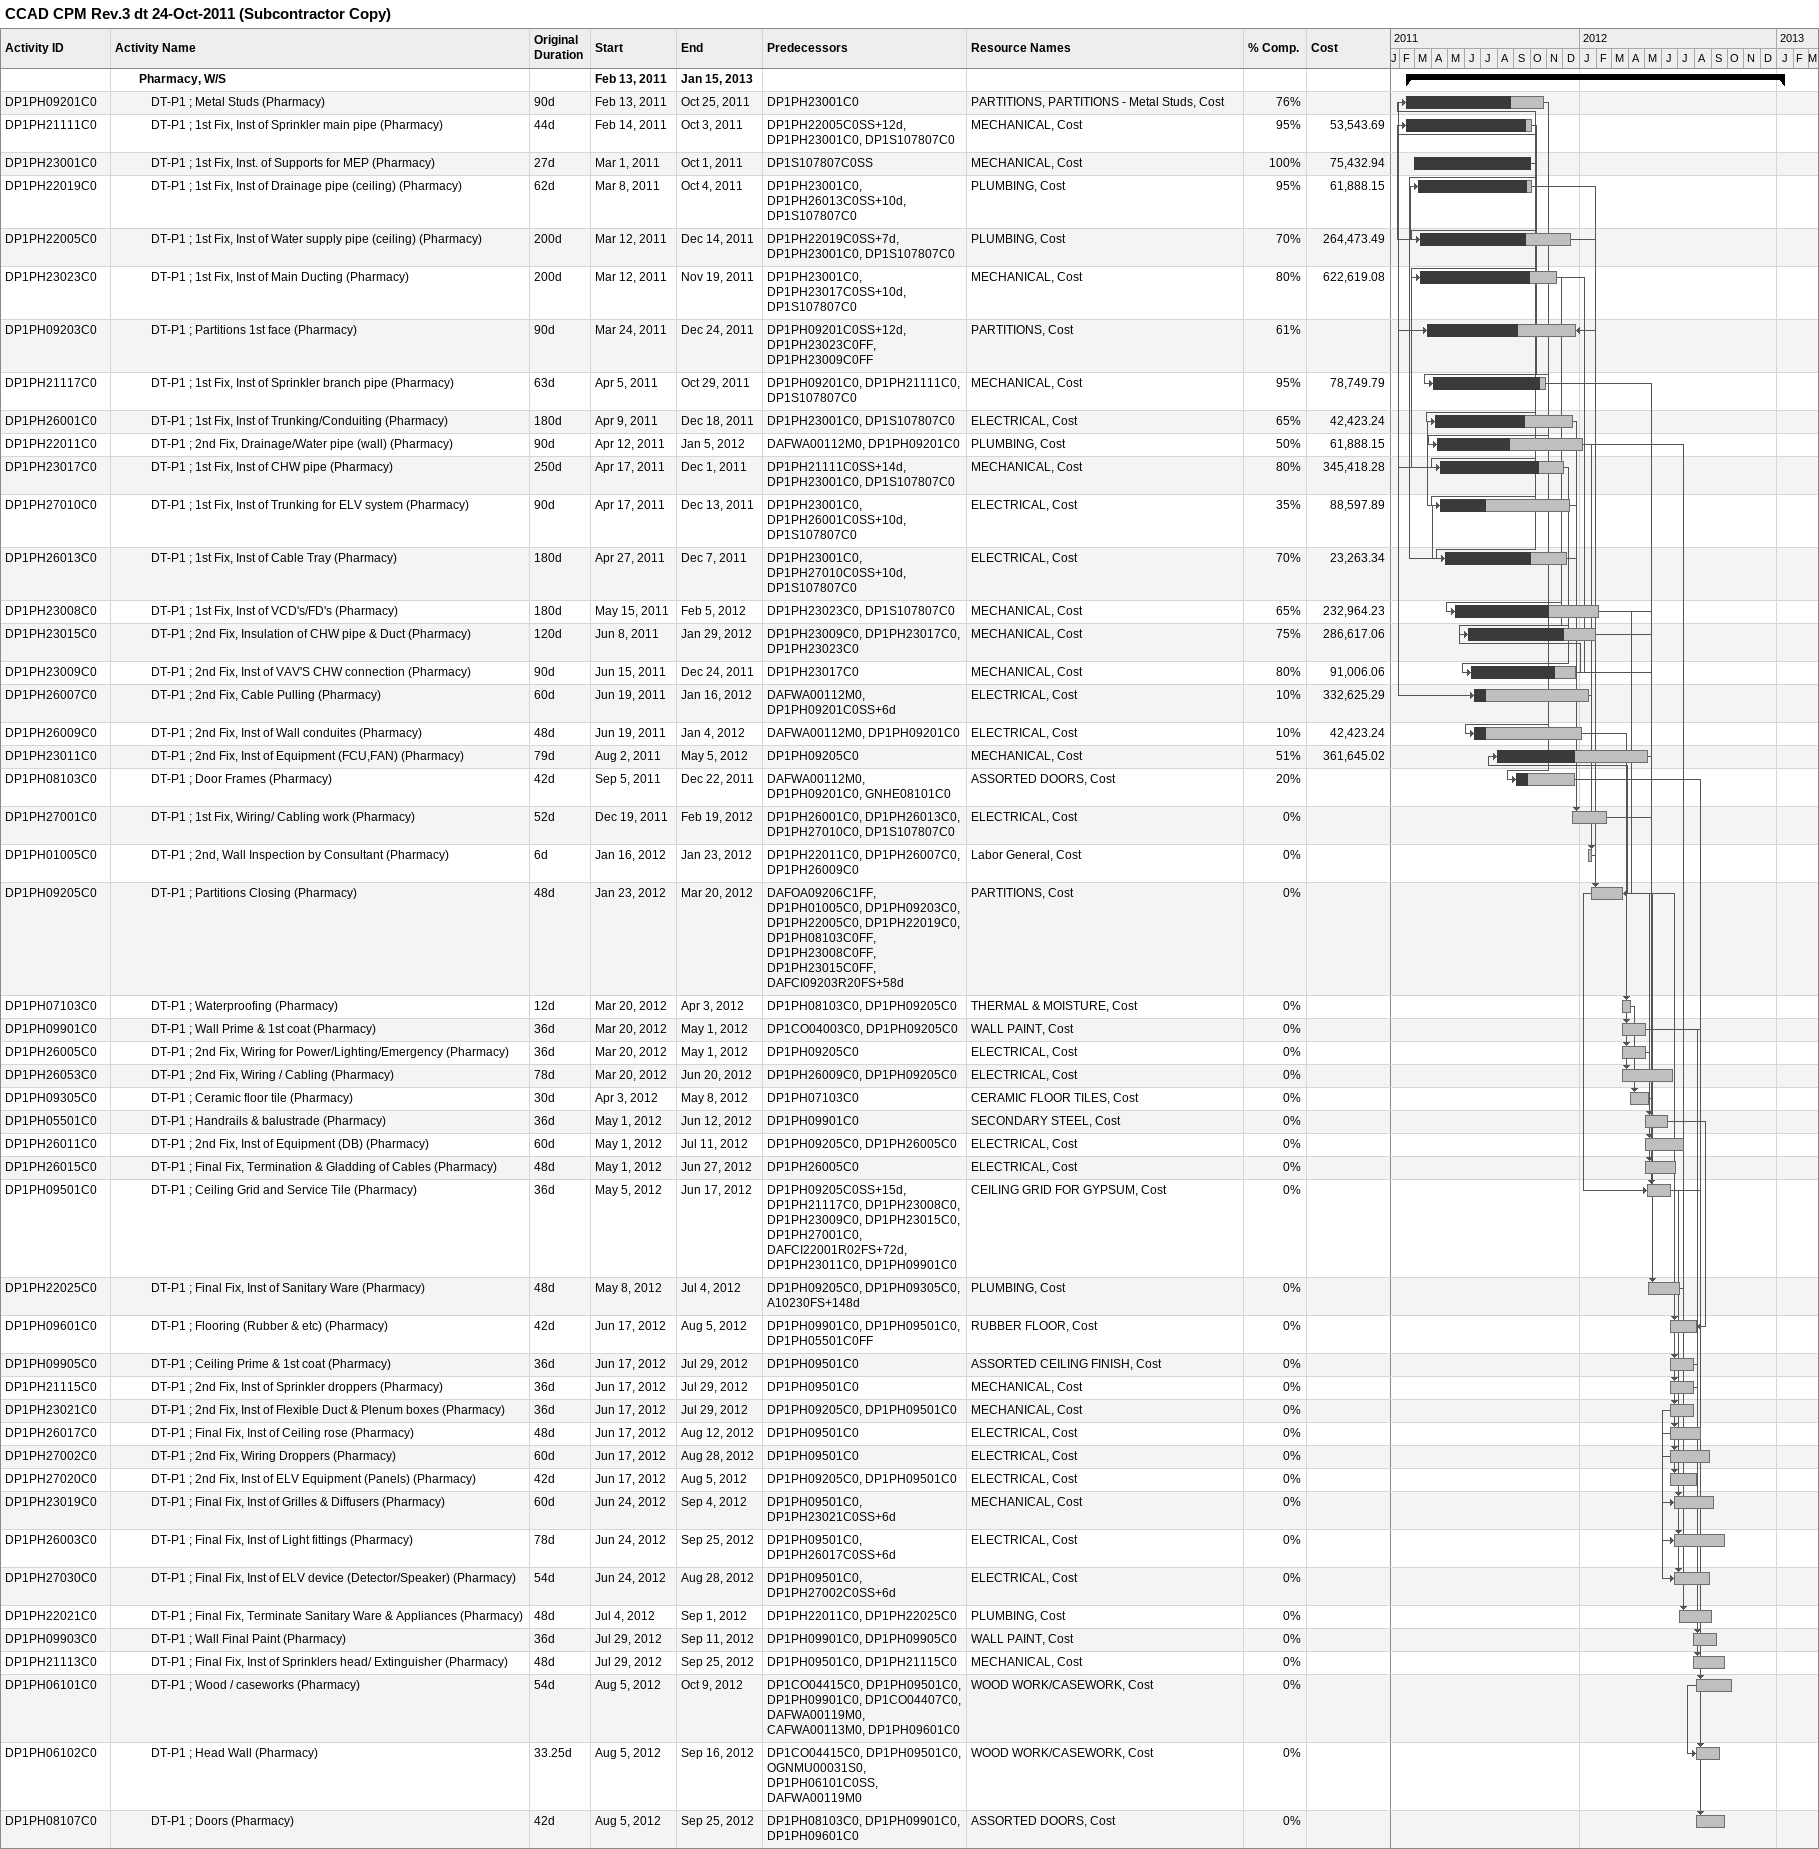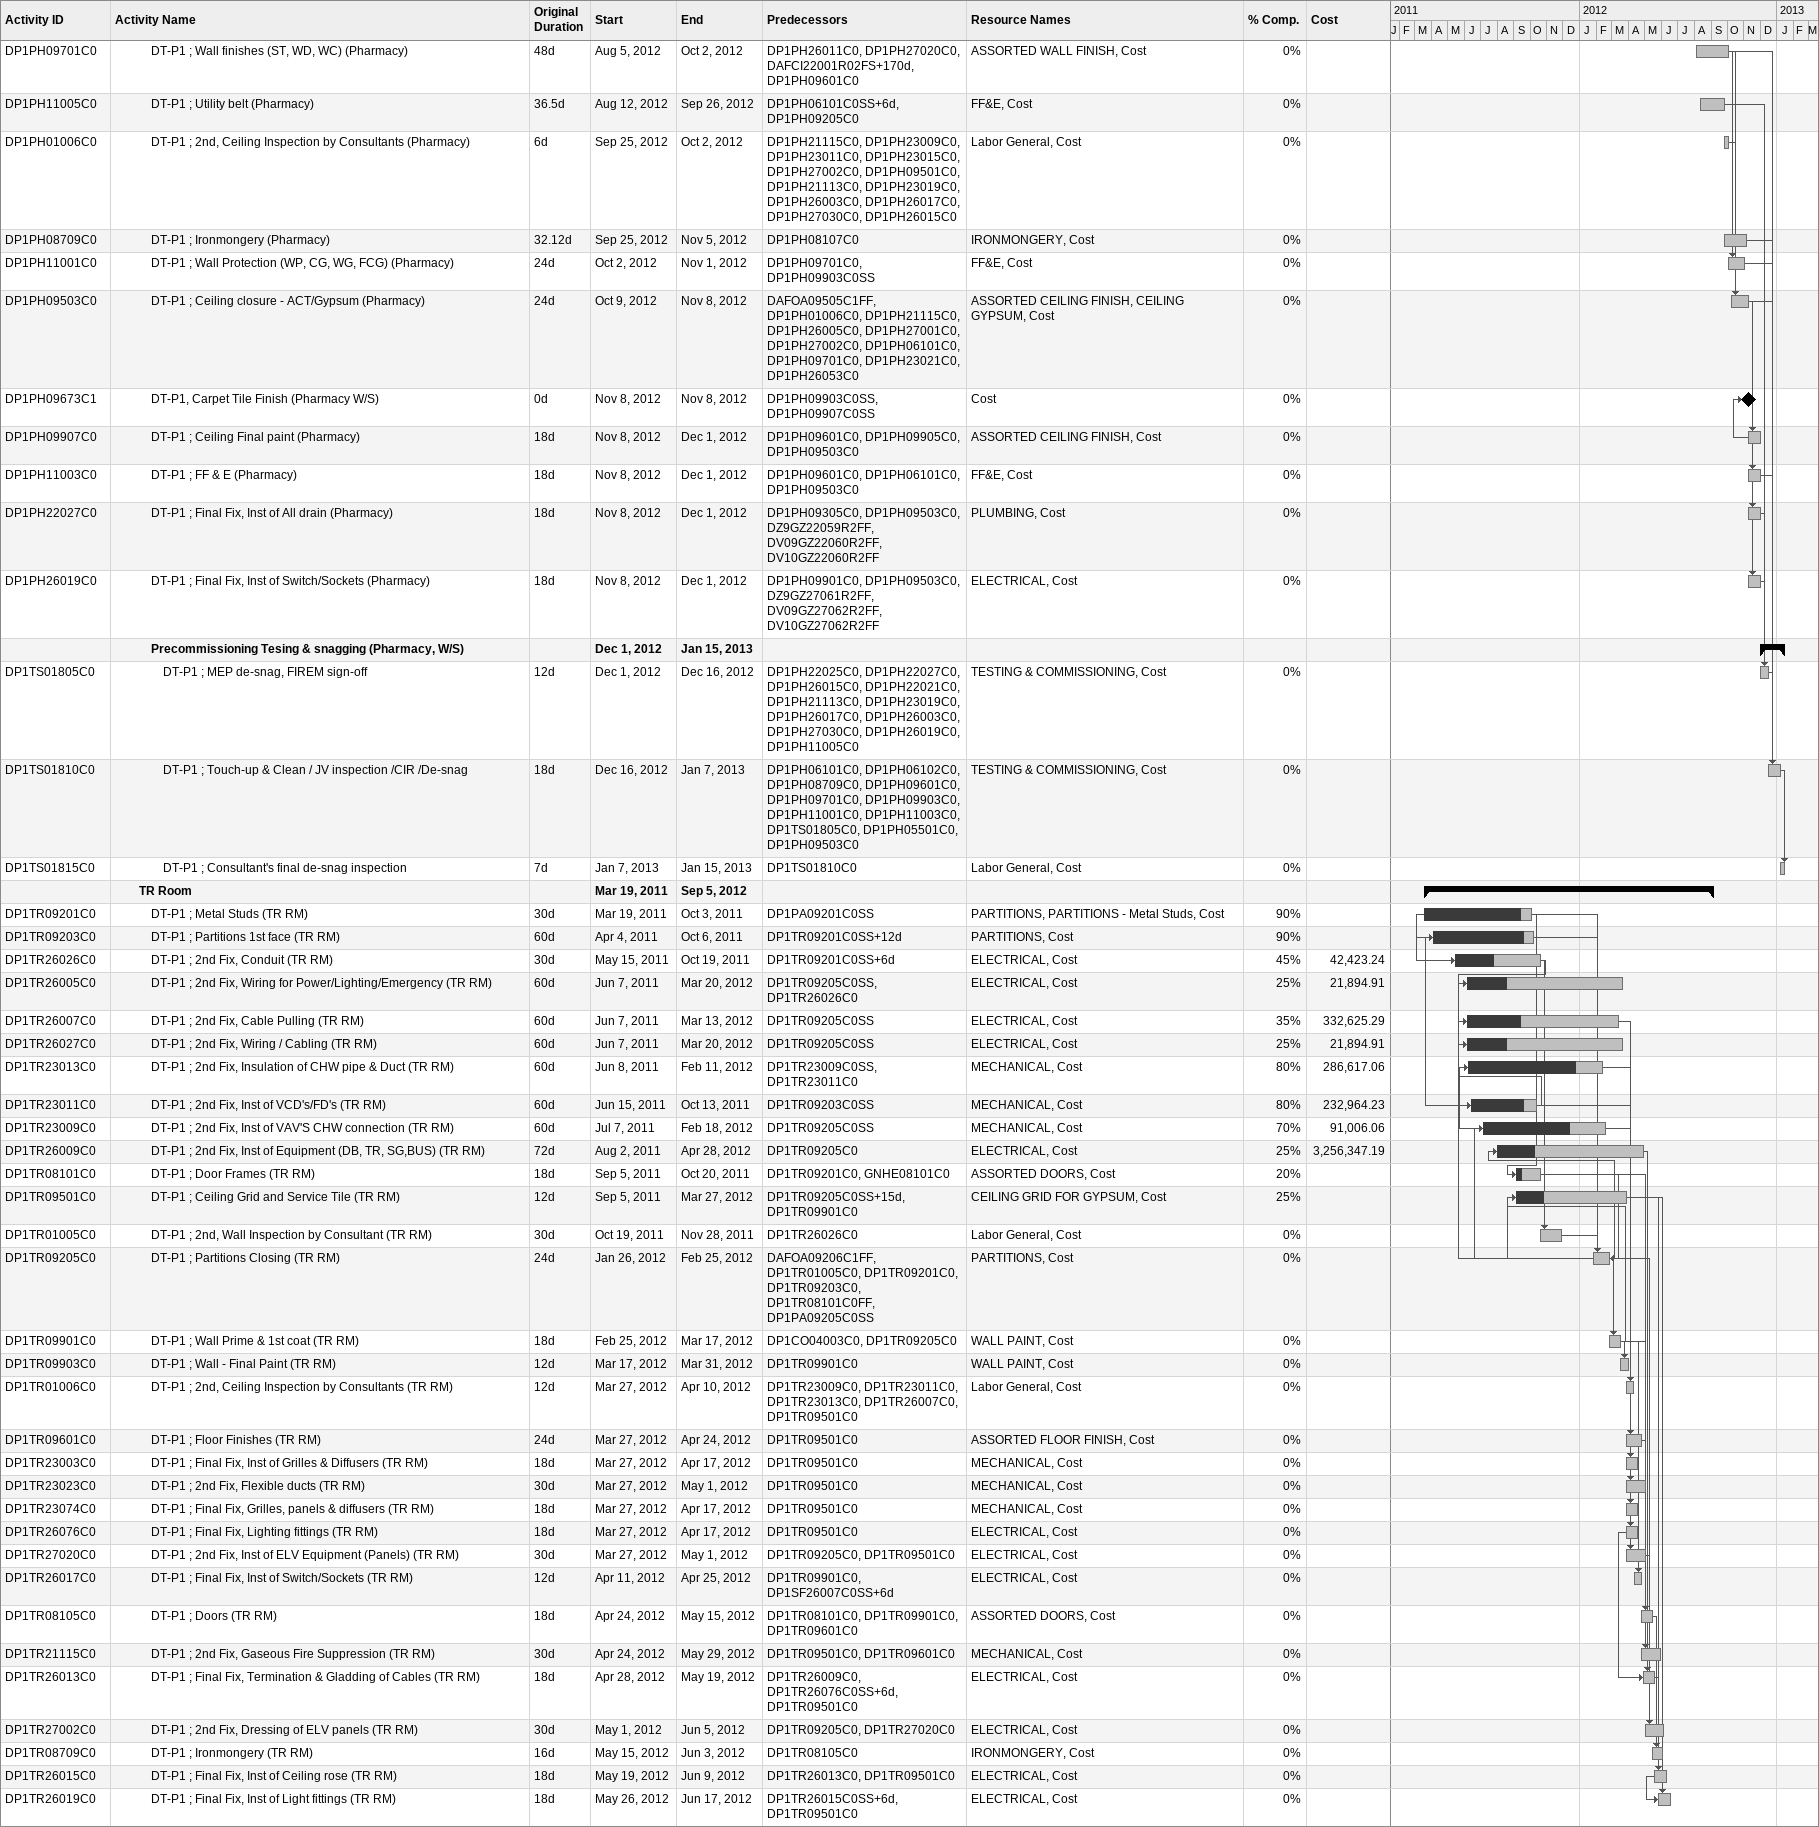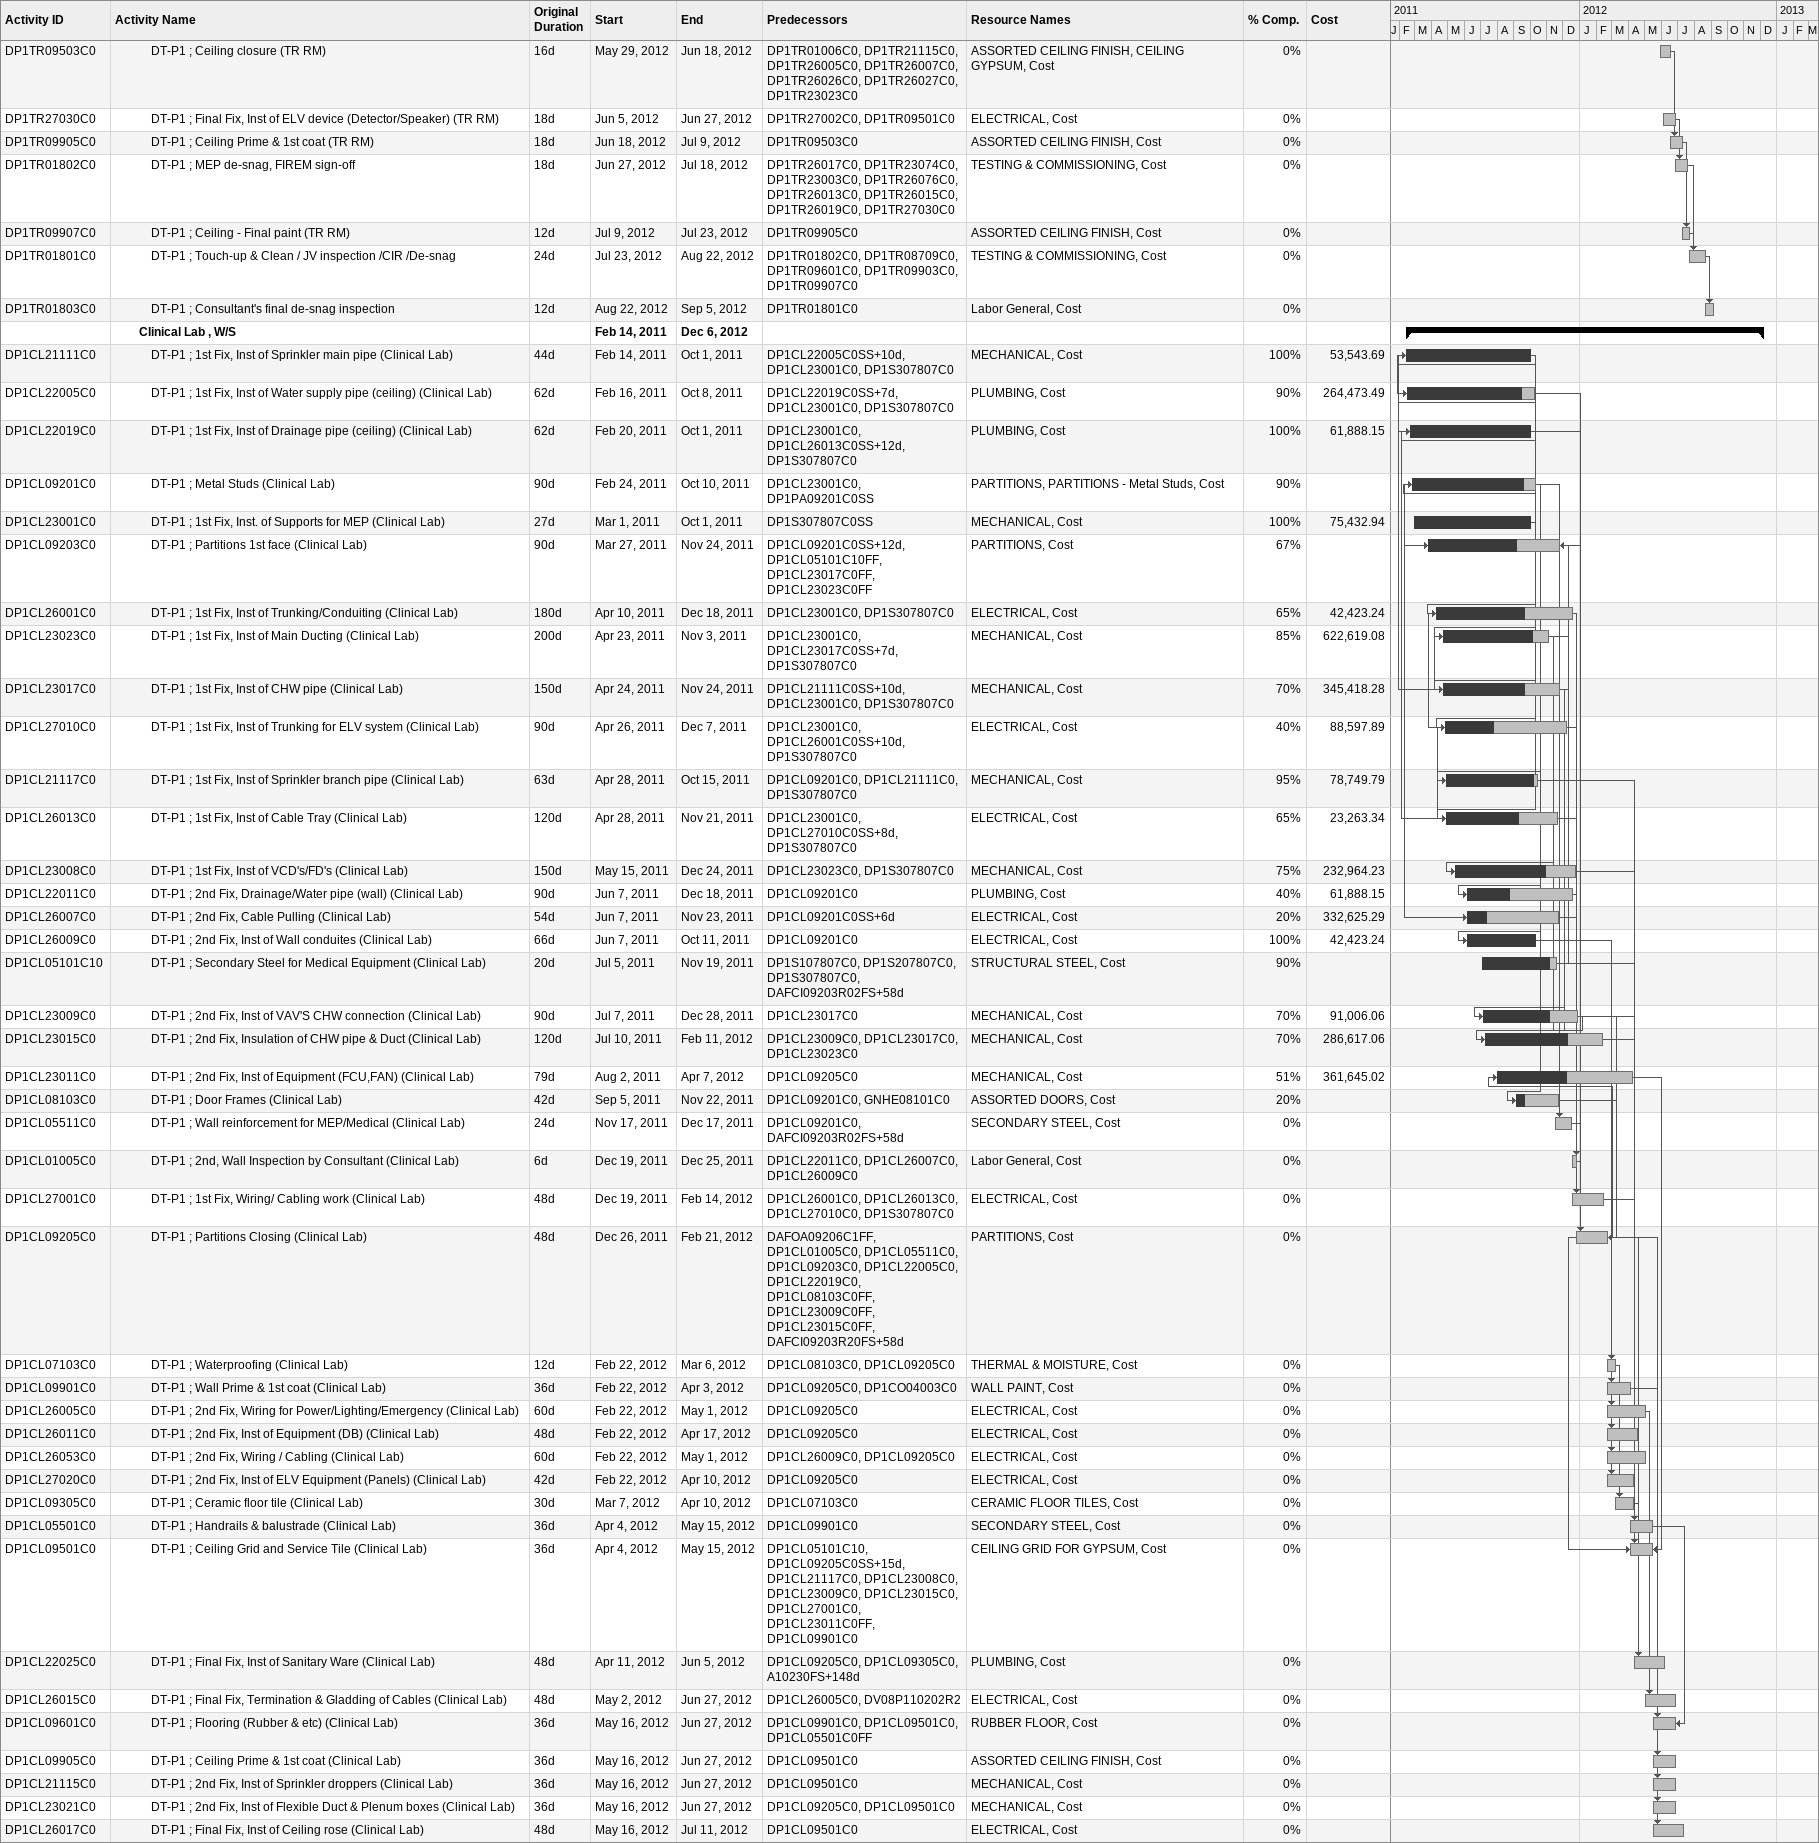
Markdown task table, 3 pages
CCAD CPM Rev.3 dt 24-Oct-2011 (Subcontractor Copy)

| ID | Level | Task | Original duration | Start | Finish | Predecessors | Resources | % complete | Cost |
|---|---|---|---|---|---|---|---|---|---|
|  | 3 | **Pharmacy, W/S** |  | 2011-02-13 | 2013-01-15 |  |  |  |  |
| DP1PH09201C0 | 4 | DT-P1 ; Metal Studs (Pharmacy) | 90d | 2011-02-13 | 2011-10-25 | DP1PH23001C0 | PARTITIONS, PARTITIONS - Metal Studs, Cost | 76 |  |
| DP1PH21111C0 | 4 | DT-P1 ; 1st Fix, Inst of Sprinkler main pipe (Pharmacy) | 44d | 2011-02-14 | 2011-10-03 | DP1PH22005C0SS+12d, DP1PH23001C0, DP1S107807C0 | MECHANICAL, Cost | 95 | 53543.69 |
| DP1PH23001C0 | 4 | DT-P1 ; 1st Fix, Inst. of Supports for MEP (Pharmacy) | 27d | 2011-03-01 | 2011-10-01 | DP1S107807C0SS | MECHANICAL, Cost | 100 | 75432.94 |
| DP1PH22019C0 | 4 | DT-P1 ; 1st Fix, Inst of Drainage pipe (ceiling) (Pharmacy) | 62d | 2011-03-08 | 2011-10-04 | DP1PH23001C0, DP1PH26013C0SS+10d, DP1S107807C0 | PLUMBING, Cost | 95 | 61888.15 |
| DP1PH22005C0 | 4 | DT-P1 ; 1st Fix, Inst of Water supply pipe (ceiling) (Pharmacy) | 200d | 2011-03-12 | 2011-12-14 | DP1PH22019C0SS+7d, DP1PH23001C0, DP1S107807C0 | PLUMBING, Cost | 70 | 264473.49 |
| DP1PH23023C0 | 4 | DT-P1 ; 1st Fix, Inst of Main Ducting (Pharmacy) | 200d | 2011-03-12 | 2011-11-19 | DP1PH23001C0, DP1PH23017C0SS+10d, DP1S107807C0 | MECHANICAL, Cost | 80 | 622619.08 |
| DP1PH09203C0 | 4 | DT-P1 ; Partitions 1st face (Pharmacy) | 90d | 2011-03-24 | 2011-12-24 | DP1PH09201C0SS+12d, DP1PH23023C0FF, DP1PH23009C0FF | PARTITIONS, Cost | 61 |  |
| DP1PH21117C0 | 4 | DT-P1 ; 1st Fix, Inst of Sprinkler branch pipe (Pharmacy) | 63d | 2011-04-05 | 2011-10-29 | DP1PH09201C0, DP1PH21111C0, DP1S107807C0 | MECHANICAL, Cost | 95 | 78749.79 |
| DP1PH26001C0 | 4 | DT-P1 ; 1st Fix, Inst of Trunking/Conduiting (Pharmacy) | 180d | 2011-04-09 | 2011-12-18 | DP1PH23001C0, DP1S107807C0 | ELECTRICAL, Cost | 65 | 42423.24 |
| DP1PH22011C0 | 4 | DT-P1 ; 2nd Fix, Drainage/Water pipe (wall) (Pharmacy) | 90d | 2011-04-12 | 2012-01-05 | DAFWA00112M0, DP1PH09201C0 | PLUMBING, Cost | 50 | 61888.15 |
| DP1PH23017C0 | 4 | DT-P1 ; 1st Fix, Inst of CHW pipe (Pharmacy) | 250d | 2011-04-17 | 2011-12-01 | DP1PH21111C0SS+14d, DP1PH23001C0, DP1S107807C0 | MECHANICAL, Cost | 80 | 345418.28 |
| DP1PH27010C0 | 4 | DT-P1 ; 1st Fix, Inst of Trunking for ELV system (Pharmacy) | 90d | 2011-04-17 | 2011-12-13 | DP1PH23001C0, DP1PH26001C0SS+10d, DP1S107807C0 | ELECTRICAL, Cost | 35 | 88597.89 |
| DP1PH26013C0 | 4 | DT-P1 ; 1st Fix, Inst of Cable Tray (Pharmacy) | 180d | 2011-04-27 | 2011-12-07 | DP1PH23001C0, DP1PH27010C0SS+10d, DP1S107807C0 | ELECTRICAL, Cost | 70 | 23263.34 |
| DP1PH23008C0 | 4 | DT-P1 ; 1st Fix, Inst of VCD's/FD's (Pharmacy) | 180d | 2011-05-15 | 2012-02-05 | DP1PH23023C0, DP1S107807C0 | MECHANICAL, Cost | 65 | 232964.23 |
| DP1PH23015C0 | 4 | DT-P1 ; 2nd Fix, Insulation of CHW pipe & Duct (Pharmacy) | 120d | 2011-06-08 | 2012-01-29 | DP1PH23009C0, DP1PH23017C0, DP1PH23023C0 | MECHANICAL, Cost | 75 | 286617.06 |
| DP1PH23009C0 | 4 | DT-P1 ; 2nd Fix, Inst of VAV'S CHW connection (Pharmacy) | 90d | 2011-06-15 | 2011-12-24 | DP1PH23017C0 | MECHANICAL, Cost | 80 | 91006.06 |
| DP1PH26007C0 | 4 | DT-P1 ; 2nd Fix, Cable Pulling (Pharmacy) | 60d | 2011-06-19 | 2012-01-16 | DAFWA00112M0, DP1PH09201C0SS+6d | ELECTRICAL, Cost | 10 | 332625.29 |
| DP1PH26009C0 | 4 | DT-P1 ; 2nd Fix, Inst of Wall conduites (Pharmacy) | 48d | 2011-06-19 | 2012-01-04 | DAFWA00112M0, DP1PH09201C0 | ELECTRICAL, Cost | 10 | 42423.24 |
| DP1PH23011C0 | 4 | DT-P1 ; 2nd Fix, Inst of Equipment (FCU,FAN) (Pharmacy) | 79d | 2011-08-02 | 2012-05-05 | DP1PH09205C0 | MECHANICAL, Cost | 51 | 361645.02 |
| DP1PH08103C0 | 4 | DT-P1 ; Door Frames (Pharmacy) | 42d | 2011-09-05 | 2011-12-22 | DAFWA00112M0, DP1PH09201C0, GNHE08101C0 | ASSORTED DOORS, Cost | 20 |  |
| DP1PH27001C0 | 4 | DT-P1 ; 1st Fix, Wiring/ Cabling work (Pharmacy) | 52d | 2011-12-19 | 2012-02-19 | DP1PH26001C0, DP1PH26013C0, DP1PH27010C0, DP1S107807C0 | ELECTRICAL, Cost | 0 |  |
| DP1PH01005C0 | 4 | DT-P1 ; 2nd, Wall Inspection by Consultant (Pharmacy) | 6d | 2012-01-16 | 2012-01-23 | DP1PH22011C0, DP1PH26007C0, DP1PH26009C0 | Labor General, Cost | 0 |  |
| DP1PH09205C0 | 4 | DT-P1 ; Partitions Closing (Pharmacy) | 48d | 2012-01-23 | 2012-03-20 | DAFOA09206C1FF, DP1PH01005C0, DP1PH09203C0, DP1PH22005C0, DP1PH22019C0, DP1PH08103C0FF, DP1PH23008C0FF, DP1PH23015C0FF, DAFCI09203R20FS+58d | PARTITIONS, Cost | 0 |  |
| DP1PH07103C0 | 4 | DT-P1 ; Waterproofing (Pharmacy) | 12d | 2012-03-20 | 2012-04-03 | DP1PH08103C0, DP1PH09205C0 | THERMAL & MOISTURE, Cost | 0 |  |
| DP1PH09901C0 | 4 | DT-P1 ; Wall Prime & 1st coat (Pharmacy) | 36d | 2012-03-20 | 2012-05-01 | DP1CO04003C0, DP1PH09205C0 | WALL PAINT, Cost | 0 |  |
| DP1PH26005C0 | 4 | DT-P1 ; 2nd Fix, Wiring for Power/Lighting/Emergency (Pharmacy) | 36d | 2012-03-20 | 2012-05-01 | DP1PH09205C0 | ELECTRICAL, Cost | 0 |  |
| DP1PH26053C0 | 4 | DT-P1 ; 2nd Fix, Wiring / Cabling (Pharmacy) | 78d | 2012-03-20 | 2012-06-20 | DP1PH26009C0, DP1PH09205C0 | ELECTRICAL, Cost | 0 |  |
| DP1PH09305C0 | 4 | DT-P1 ; Ceramic floor tile (Pharmacy) | 30d | 2012-04-03 | 2012-05-08 | DP1PH07103C0 | CERAMIC FLOOR TILES, Cost | 0 |  |
| DP1PH05501C0 | 4 | DT-P1 ; Handrails & balustrade (Pharmacy) | 36d | 2012-05-01 | 2012-06-12 | DP1PH09901C0 | SECONDARY STEEL, Cost | 0 |  |
| DP1PH26011C0 | 4 | DT-P1 ; 2nd Fix, Inst of Equipment (DB) (Pharmacy) | 60d | 2012-05-01 | 2012-07-11 | DP1PH09205C0, DP1PH26005C0 | ELECTRICAL, Cost | 0 |  |
| DP1PH26015C0 | 4 | DT-P1 ; Final Fix, Termination & Gladding of Cables (Pharmacy) | 48d | 2012-05-01 | 2012-06-27 | DP1PH26005C0 | ELECTRICAL, Cost | 0 |  |
| DP1PH09501C0 | 4 | DT-P1 ; Ceiling Grid and Service Tile (Pharmacy) | 36d | 2012-05-05 | 2012-06-17 | DP1PH09205C0SS+15d, DP1PH21117C0, DP1PH23008C0, DP1PH23009C0, DP1PH23015C0, DP1PH27001C0, DAFCI22001R02FS+72d, DP1PH23011C0, DP1PH09901C0 | CEILING GRID FOR GYPSUM, Cost | 0 |  |
| DP1PH22025C0 | 4 | DT-P1 ; Final Fix, Inst of Sanitary Ware (Pharmacy) | 48d | 2012-05-08 | 2012-07-04 | DP1PH09205C0, DP1PH09305C0, A10230FS+148d | PLUMBING, Cost | 0 |  |
| DP1PH09601C0 | 4 | DT-P1 ; Flooring (Rubber & etc) (Pharmacy) | 42d | 2012-06-17 | 2012-08-05 | DP1PH09901C0, DP1PH09501C0, DP1PH05501C0FF | RUBBER FLOOR, Cost | 0 |  |
| DP1PH09905C0 | 4 | DT-P1 ; Ceiling Prime & 1st coat (Pharmacy) | 36d | 2012-06-17 | 2012-07-29 | DP1PH09501C0 | ASSORTED CEILING FINISH, Cost | 0 |  |
| DP1PH21115C0 | 4 | DT-P1 ; 2nd Fix, Inst of Sprinkler droppers (Pharmacy) | 36d | 2012-06-17 | 2012-07-29 | DP1PH09501C0 | MECHANICAL, Cost | 0 |  |
| DP1PH23021C0 | 4 | DT-P1 ; 2nd Fix, Inst of Flexible Duct & Plenum boxes (Pharmacy) | 36d | 2012-06-17 | 2012-07-29 | DP1PH09205C0, DP1PH09501C0 | MECHANICAL, Cost | 0 |  |
| DP1PH26017C0 | 4 | DT-P1 ; Final Fix, Inst of Ceiling rose (Pharmacy) | 48d | 2012-06-17 | 2012-08-12 | DP1PH09501C0 | ELECTRICAL, Cost | 0 |  |
| DP1PH27002C0 | 4 | DT-P1 ; 2nd Fix, Wiring Droppers (Pharmacy) | 60d | 2012-06-17 | 2012-08-28 | DP1PH09501C0 | ELECTRICAL, Cost | 0 |  |
| DP1PH27020C0 | 4 | DT-P1 ; 2nd Fix, Inst of ELV Equipment (Panels) (Pharmacy) | 42d | 2012-06-17 | 2012-08-05 | DP1PH09205C0, DP1PH09501C0 | ELECTRICAL, Cost | 0 |  |
| DP1PH23019C0 | 4 | DT-P1 ; Final Fix, Inst of Grilles & Diffusers (Pharmacy) | 60d | 2012-06-24 | 2012-09-04 | DP1PH09501C0, DP1PH23021C0SS+6d | MECHANICAL, Cost | 0 |  |
| DP1PH26003C0 | 4 | DT-P1 ; Final Fix, Inst of Light fittings (Pharmacy) | 78d | 2012-06-24 | 2012-09-25 | DP1PH09501C0, DP1PH26017C0SS+6d | ELECTRICAL, Cost | 0 |  |
| DP1PH27030C0 | 4 | DT-P1 ; Final Fix, Inst of ELV device (Detector/Speaker) (Pharmacy) | 54d | 2012-06-24 | 2012-08-28 | DP1PH09501C0, DP1PH27002C0SS+6d | ELECTRICAL, Cost | 0 |  |
| DP1PH22021C0 | 4 | DT-P1 ; Final Fix, Terminate Sanitary Ware & Appliances (Pharmacy) | 48d | 2012-07-04 | 2012-09-01 | DP1PH22011C0, DP1PH22025C0 | PLUMBING, Cost | 0 |  |
| DP1PH09903C0 | 4 | DT-P1 ; Wall Final Paint (Pharmacy) | 36d | 2012-07-29 | 2012-09-11 | DP1PH09901C0, DP1PH09905C0 | WALL PAINT, Cost | 0 |  |
| DP1PH21113C0 | 4 | DT-P1 ; Final Fix, Inst of Sprinklers head/ Extinguisher (Pharmacy) | 48d | 2012-07-29 | 2012-09-25 | DP1PH09501C0, DP1PH21115C0 | MECHANICAL, Cost | 0 |  |
| DP1PH06101C0 | 4 | DT-P1 ; Wood / caseworks (Pharmacy) | 54d | 2012-08-05 | 2012-10-09 | DP1CO04415C0, DP1PH09501C0, DP1PH09901C0, DP1CO04407C0, DAFWA00119M0, CAFWA00113M0, DP1PH09601C0 | WOOD WORK/CASEWORK, Cost | 0 |  |
| DP1PH06102C0 | 4 | DT-P1 ; Head Wall (Pharmacy) | 33.25d | 2012-08-05 | 2012-09-16 | DP1CO04415C0, DP1PH09501C0, OGNMU00031S0, DP1PH06101C0SS, DAFWA00119M0 | WOOD WORK/CASEWORK, Cost | 0 |  |
| DP1PH08107C0 | 4 | DT-P1 ; Doors (Pharmacy) | 42d | 2012-08-05 | 2012-09-25 | DP1PH08103C0, DP1PH09901C0, DP1PH09601C0 | ASSORTED DOORS, Cost | 0 |  |
| DP1PH09701C0 | 4 | DT-P1 ; Wall finishes (ST, WD, WC) (Pharmacy) | 48d | 2012-08-05 | 2012-10-02 | DP1PH26011C0, DP1PH27020C0, DAFCI22001R02FS+170d, DP1PH09601C0 | ASSORTED WALL FINISH, Cost | 0 |  |
| DP1PH11005C0 | 4 | DT-P1 ; Utility belt (Pharmacy) | 36.5d | 2012-08-12 | 2012-09-26 | DP1PH06101C0SS+6d, DP1PH09205C0 | FF&E, Cost | 0 |  |
| DP1PH01006C0 | 4 | DT-P1 ; 2nd, Ceiling Inspection by Consultants (Pharmacy) | 6d | 2012-09-25 | 2012-10-02 | DP1PH21115C0, DP1PH23009C0, DP1PH23011C0, DP1PH23015C0, DP1PH27002C0, DP1PH09501C0, DP1PH21113C0, DP1PH23019C0, DP1PH26003C0, DP1PH26017C0, DP1PH27030C0, DP1PH26015C0 | Labor General, Cost | 0 |  |
| DP1PH08709C0 | 4 | DT-P1 ; Ironmongery (Pharmacy) | 32.12d | 2012-09-25 | 2012-11-05 | DP1PH08107C0 | IRONMONGERY, Cost | 0 |  |
| DP1PH11001C0 | 4 | DT-P1 ; Wall Protection (WP, CG, WG, FCG) (Pharmacy) | 24d | 2012-10-02 | 2012-11-01 | DP1PH09701C0, DP1PH09903C0SS | FF&E, Cost | 0 |  |
| DP1PH09503C0 | 4 | DT-P1 ; Ceiling closure - ACT/Gypsum (Pharmacy) | 24d | 2012-10-09 | 2012-11-08 | DAFOA09505C1FF, DP1PH01006C0, DP1PH21115C0, DP1PH26005C0, DP1PH27001C0, DP1PH27002C0, DP1PH06101C0, DP1PH09701C0, DP1PH23021C0, DP1PH26053C0 | ASSORTED CEILING FINISH, CEILING GYPSUM, Cost | 0 |  |
| DP1PH09673C1 | 4 | DT-P1, Carpet Tile Finish (Pharmacy W/S) | 0d | 2012-11-08 | 2012-11-08 | DP1PH09903C0SS, DP1PH09907C0SS | Cost | 0 |  |
| DP1PH09907C0 | 4 | DT-P1 ; Ceiling Final paint (Pharmacy) | 18d | 2012-11-08 | 2012-12-01 | DP1PH09601C0, DP1PH09905C0, DP1PH09503C0 | ASSORTED CEILING FINISH, Cost | 0 |  |
| DP1PH11003C0 | 4 | DT-P1 ; FF & E (Pharmacy) | 18d | 2012-11-08 | 2012-12-01 | DP1PH09601C0, DP1PH06101C0, DP1PH09503C0 | FF&E, Cost | 0 |  |
| DP1PH22027C0 | 4 | DT-P1 ; Final Fix, Inst of All drain (Pharmacy) | 18d | 2012-11-08 | 2012-12-01 | DP1PH09305C0, DP1PH09503C0, DZ9GZ22059R2FF, DV09GZ22060R2FF, DV10GZ22060R2FF | PLUMBING, Cost | 0 |  |
| DP1PH26019C0 | 4 | DT-P1 ; Final Fix, Inst of Switch/Sockets (Pharmacy) | 18d | 2012-11-08 | 2012-12-01 | DP1PH09901C0, DP1PH09503C0, DZ9GZ27061R2FF, DV09GZ27062R2FF, DV10GZ27062R2FF | ELECTRICAL, Cost | 0 |  |
|  | 4 | **Precommissioning Tesing & snagging (Pharmacy, W/S)** |  | 2012-12-01 | 2013-01-15 |  |  |  |  |
| DP1TS01805C0 | 5 | DT-P1 ; MEP de-snag, FIREM sign-off | 12d | 2012-12-01 | 2012-12-16 | DP1PH22025C0, DP1PH22027C0, DP1PH26015C0, DP1PH22021C0, DP1PH21113C0, DP1PH23019C0, DP1PH26017C0, DP1PH26003C0, DP1PH27030C0, DP1PH26019C0, DP1PH11005C0 | TESTING & COMMISSIONING, Cost | 0 |  |
| DP1TS01810C0 | 5 | DT-P1 ; Touch-up & Clean / JV inspection /CIR /De-snag | 18d | 2012-12-16 | 2013-01-07 | DP1PH06101C0, DP1PH06102C0, DP1PH08709C0, DP1PH09601C0, DP1PH09701C0, DP1PH09903C0, DP1PH11001C0, DP1PH11003C0, DP1TS01805C0, DP1PH05501C0, DP1PH09503C0 | TESTING & COMMISSIONING, Cost | 0 |  |
| DP1TS01815C0 | 5 | DT-P1 ; Consultant's final de-snag inspection | 7d | 2013-01-07 | 2013-01-15 | DP1TS01810C0 | Labor General, Cost | 0 |  |
|  | 3 | **TR Room** |  | 2011-03-19 | 2012-09-05 |  |  |  |  |
| DP1TR09201C0 | 4 | DT-P1 ; Metal Studs (TR RM) | 30d | 2011-03-19 | 2011-10-03 | DP1PA09201C0SS | PARTITIONS, PARTITIONS - Metal Studs, Cost | 90 |  |
| DP1TR09203C0 | 4 | DT-P1 ; Partitions 1st face (TR RM) | 60d | 2011-04-04 | 2011-10-06 | DP1TR09201C0SS+12d | PARTITIONS, Cost | 90 |  |
| DP1TR26026C0 | 4 | DT-P1 ; 2nd Fix, Conduit (TR RM) | 30d | 2011-05-15 | 2011-10-19 | DP1TR09201C0SS+6d | ELECTRICAL, Cost | 45 | 42423.24 |
| DP1TR26005C0 | 4 | DT-P1 ; 2nd Fix, Wiring for Power/Lighting/Emergency (TR RM) | 60d | 2011-06-07 | 2012-03-20 | DP1TR09205C0SS, DP1TR26026C0 | ELECTRICAL, Cost | 25 | 21894.91 |
| DP1TR26007C0 | 4 | DT-P1 ; 2nd Fix, Cable Pulling (TR RM) | 60d | 2011-06-07 | 2012-03-13 | DP1TR09205C0SS | ELECTRICAL, Cost | 35 | 332625.29 |
| DP1TR26027C0 | 4 | DT-P1 ; 2nd Fix, Wiring / Cabling (TR RM) | 60d | 2011-06-07 | 2012-03-20 | DP1TR09205C0SS | ELECTRICAL, Cost | 25 | 21894.91 |
| DP1TR23013C0 | 4 | DT-P1 ; 2nd Fix, Insulation of CHW pipe & Duct (TR RM) | 60d | 2011-06-08 | 2012-02-11 | DP1TR23009C0SS, DP1TR23011C0 | MECHANICAL, Cost | 80 | 286617.06 |
| DP1TR23011C0 | 4 | DT-P1 ; 2nd Fix, Inst of VCD's/FD's (TR RM) | 60d | 2011-06-15 | 2011-10-13 | DP1TR09203C0SS | MECHANICAL, Cost | 80 | 232964.23 |
| DP1TR23009C0 | 4 | DT-P1 ; 2nd Fix, Inst of VAV'S CHW connection (TR RM) | 60d | 2011-07-07 | 2012-02-18 | DP1TR09205C0SS | MECHANICAL, Cost | 70 | 91006.06 |
| DP1TR26009C0 | 4 | DT-P1 ; 2nd Fix, Inst of Equipment (DB, TR, SG,BUS) (TR RM) | 72d | 2011-08-02 | 2012-04-28 | DP1TR09205C0 | ELECTRICAL, Cost | 25 | 3256347.19 |
| DP1TR08101C0 | 4 | DT-P1 ; Door Frames (TR RM) | 18d | 2011-09-05 | 2011-10-20 | DP1TR09201C0, GNHE08101C0 | ASSORTED DOORS, Cost | 20 |  |
| DP1TR09501C0 | 4 | DT-P1 ; Ceiling Grid and Service Tile (TR RM) | 12d | 2011-09-05 | 2012-03-27 | DP1TR09205C0SS+15d, DP1TR09901C0 | CEILING GRID FOR GYPSUM, Cost | 25 |  |
| DP1TR01005C0 | 4 | DT-P1 ; 2nd, Wall Inspection by Consultant (TR RM) | 30d | 2011-10-19 | 2011-11-28 | DP1TR26026C0 | Labor General, Cost | 0 |  |
| DP1TR09205C0 | 4 | DT-P1 ; Partitions Closing (TR RM) | 24d | 2012-01-26 | 2012-02-25 | DAFOA09206C1FF, DP1TR01005C0, DP1TR09201C0, DP1TR09203C0, DP1TR08101C0FF, DP1PA09205C0SS | PARTITIONS, Cost | 0 |  |
| DP1TR09901C0 | 4 | DT-P1 ; Wall Prime & 1st coat (TR RM) | 18d | 2012-02-25 | 2012-03-17 | DP1CO04003C0, DP1TR09205C0 | WALL PAINT, Cost | 0 |  |
| DP1TR09903C0 | 4 | DT-P1 ; Wall - Final Paint (TR RM) | 12d | 2012-03-17 | 2012-03-31 | DP1TR09901C0 | WALL PAINT, Cost | 0 |  |
| DP1TR01006C0 | 4 | DT-P1 ; 2nd, Ceiling Inspection by Consultants (TR RM) | 12d | 2012-03-27 | 2012-04-10 | DP1TR23009C0, DP1TR23011C0, DP1TR23013C0, DP1TR26007C0, DP1TR09501C0 | Labor General, Cost | 0 |  |
| DP1TR09601C0 | 4 | DT-P1 ; Floor Finishes (TR RM) | 24d | 2012-03-27 | 2012-04-24 | DP1TR09501C0 | ASSORTED FLOOR FINISH, Cost | 0 |  |
| DP1TR23003C0 | 4 | DT-P1 ; Final Fix, Inst of Grilles & Diffusers (TR RM) | 18d | 2012-03-27 | 2012-04-17 | DP1TR09501C0 | MECHANICAL, Cost | 0 |  |
| DP1TR23023C0 | 4 | DT-P1 ; 2nd Fix, Flexible ducts (TR RM) | 30d | 2012-03-27 | 2012-05-01 | DP1TR09501C0 | MECHANICAL, Cost | 0 |  |
| DP1TR23074C0 | 4 | DT-P1 ; Final Fix, Grilles, panels & diffusers (TR RM) | 18d | 2012-03-27 | 2012-04-17 | DP1TR09501C0 | MECHANICAL, Cost | 0 |  |
| DP1TR26076C0 | 4 | DT-P1 ; Final Fix, Lighting fittings (TR RM) | 18d | 2012-03-27 | 2012-04-17 | DP1TR09501C0 | ELECTRICAL, Cost | 0 |  |
| DP1TR27020C0 | 4 | DT-P1 ; 2nd Fix, Inst of ELV Equipment (Panels) (TR RM) | 30d | 2012-03-27 | 2012-05-01 | DP1TR09205C0, DP1TR09501C0 | ELECTRICAL, Cost | 0 |  |
| DP1TR26017C0 | 4 | DT-P1 ; Final Fix, Inst of Switch/Sockets (TR RM) | 12d | 2012-04-11 | 2012-04-25 | DP1TR09901C0, DP1SF26007C0SS+6d | ELECTRICAL, Cost | 0 |  |
| DP1TR08105C0 | 4 | DT-P1 ; Doors (TR RM) | 18d | 2012-04-24 | 2012-05-15 | DP1TR08101C0, DP1TR09901C0, DP1TR09601C0 | ASSORTED DOORS, Cost | 0 |  |
| DP1TR21115C0 | 4 | DT-P1 ; 2nd Fix, Gaseous Fire Suppression (TR RM) | 30d | 2012-04-24 | 2012-05-29 | DP1TR09501C0, DP1TR09601C0 | MECHANICAL, Cost | 0 |  |
| DP1TR26013C0 | 4 | DT-P1 ; Final Fix, Termination & Gladding of Cables (TR RM) | 18d | 2012-04-28 | 2012-05-19 | DP1TR26009C0, DP1TR26076C0SS+6d, DP1TR09501C0 | ELECTRICAL, Cost | 0 |  |
| DP1TR27002C0 | 4 | DT-P1 ; 2nd Fix, Dressing of ELV panels (TR RM) | 30d | 2012-05-01 | 2012-06-05 | DP1TR09205C0, DP1TR27020C0 | ELECTRICAL, Cost | 0 |  |
| DP1TR08709C0 | 4 | DT-P1 ; Ironmongery (TR RM) | 16d | 2012-05-15 | 2012-06-03 | DP1TR08105C0 | IRONMONGERY, Cost | 0 |  |
| DP1TR26015C0 | 4 | DT-P1 ; Final Fix, Inst of Ceiling rose (TR RM) | 18d | 2012-05-19 | 2012-06-09 | DP1TR26013C0, DP1TR09501C0 | ELECTRICAL, Cost | 0 |  |
| DP1TR26019C0 | 4 | DT-P1 ; Final Fix, Inst of Light fittings (TR RM) | 18d | 2012-05-26 | 2012-06-17 | DP1TR26015C0SS+6d, DP1TR09501C0 | ELECTRICAL, Cost | 0 |  |
| DP1TR09503C0 | 4 | DT-P1 ; Ceiling closure (TR RM) | 16d | 2012-05-29 | 2012-06-18 | DP1TR01006C0, DP1TR21115C0, DP1TR26005C0, DP1TR26007C0, DP1TR26026C0, DP1TR26027C0, DP1TR23023C0 | ASSORTED CEILING FINISH, CEILING GYPSUM, Cost | 0 |  |
| DP1TR27030C0 | 4 | DT-P1 ; Final Fix, Inst of ELV device (Detector/Speaker) (TR RM) | 18d | 2012-06-05 | 2012-06-27 | DP1TR27002C0, DP1TR09501C0 | ELECTRICAL, Cost | 0 |  |
| DP1TR09905C0 | 4 | DT-P1 ; Ceiling Prime & 1st coat (TR RM) | 18d | 2012-06-18 | 2012-07-09 | DP1TR09503C0 | ASSORTED CEILING FINISH, Cost | 0 |  |
| DP1TR01802C0 | 4 | DT-P1 ; MEP de-snag, FIREM sign-off | 18d | 2012-06-27 | 2012-07-18 | DP1TR26017C0, DP1TR23074C0, DP1TR23003C0, DP1TR26076C0, DP1TR26013C0, DP1TR26015C0, DP1TR26019C0, DP1TR27030C0 | TESTING & COMMISSIONING, Cost | 0 |  |
| DP1TR09907C0 | 4 | DT-P1 ; Ceiling - Final paint (TR RM) | 12d | 2012-07-09 | 2012-07-23 | DP1TR09905C0 | ASSORTED CEILING FINISH, Cost | 0 |  |
| DP1TR01801C0 | 4 | DT-P1 ; Touch-up & Clean / JV inspection /CIR /De-snag | 24d | 2012-07-23 | 2012-08-22 | DP1TR01802C0, DP1TR08709C0, DP1TR09601C0, DP1TR09903C0, DP1TR09907C0 | TESTING & COMMISSIONING, Cost | 0 |  |
| DP1TR01803C0 | 4 | DT-P1 ; Consultant's final de-snag inspection | 12d | 2012-08-22 | 2012-09-05 | DP1TR01801C0 | Labor General, Cost | 0 |  |
|  | 3 | **Clinical Lab , W/S** |  | 2011-02-14 | 2012-12-06 |  |  |  |  |
| DP1CL21111C0 | 4 | DT-P1 ; 1st Fix, Inst of Sprinkler main pipe (Clinical Lab) | 44d | 2011-02-14 | 2011-10-01 | DP1CL22005C0SS+10d, DP1CL23001C0, DP1S307807C0 | MECHANICAL, Cost | 100 | 53543.69 |
| DP1CL22005C0 | 4 | DT-P1 ; 1st Fix, Inst of Water supply pipe (ceiling) (Clinical Lab) | 62d | 2011-02-16 | 2011-10-08 | DP1CL22019C0SS+7d, DP1CL23001C0, DP1S307807C0 | PLUMBING, Cost | 90 | 264473.49 |
| DP1CL22019C0 | 4 | DT-P1 ; 1st Fix, Inst of Drainage pipe (ceiling) (Clinical Lab) | 62d | 2011-02-20 | 2011-10-01 | DP1CL23001C0, DP1CL26013C0SS+12d, DP1S307807C0 | PLUMBING, Cost | 100 | 61888.15 |
| DP1CL09201C0 | 4 | DT-P1 ; Metal Studs (Clinical Lab) | 90d | 2011-02-24 | 2011-10-10 | DP1CL23001C0, DP1PA09201C0SS | PARTITIONS, PARTITIONS - Metal Studs, Cost | 90 |  |
| DP1CL23001C0 | 4 | DT-P1 ; 1st Fix, Inst. of Supports for MEP (Clinical Lab) | 27d | 2011-03-01 | 2011-10-01 | DP1S307807C0SS | MECHANICAL, Cost | 100 | 75432.94 |
| DP1CL09203C0 | 4 | DT-P1 ; Partitions 1st face (Clinical Lab) | 90d | 2011-03-27 | 2011-11-24 | DP1CL09201C0SS+12d, DP1CL05101C10FF, DP1CL23017C0FF, DP1CL23023C0FF | PARTITIONS, Cost | 67 |  |
| DP1CL26001C0 | 4 | DT-P1 ; 1st Fix, Inst of Trunking/Conduiting (Clinical Lab) | 180d | 2011-04-10 | 2011-12-18 | DP1CL23001C0, DP1S307807C0 | ELECTRICAL, Cost | 65 | 42423.24 |
| DP1CL23023C0 | 4 | DT-P1 ; 1st Fix, Inst of Main Ducting (Clinical Lab) | 200d | 2011-04-23 | 2011-11-03 | DP1CL23001C0, DP1CL23017C0SS+7d, DP1S307807C0 | MECHANICAL, Cost | 85 | 622619.08 |
| DP1CL23017C0 | 4 | DT-P1 ; 1st Fix, Inst of CHW pipe (Clinical Lab) | 150d | 2011-04-24 | 2011-11-24 | DP1CL21111C0SS+10d, DP1CL23001C0, DP1S307807C0 | MECHANICAL, Cost | 70 | 345418.28 |
| DP1CL27010C0 | 4 | DT-P1 ; 1st Fix, Inst of Trunking for ELV system (Clinical Lab) | 90d | 2011-04-26 | 2011-12-07 | DP1CL23001C0, DP1CL26001C0SS+10d, DP1S307807C0 | ELECTRICAL, Cost | 40 | 88597.89 |
| DP1CL21117C0 | 4 | DT-P1 ; 1st Fix, Inst of Sprinkler branch pipe (Clinical Lab) | 63d | 2011-04-28 | 2011-10-15 | DP1CL09201C0, DP1CL21111C0, DP1S307807C0 | MECHANICAL, Cost | 95 | 78749.79 |
| DP1CL26013C0 | 4 | DT-P1 ; 1st Fix, Inst of Cable Tray (Clinical Lab) | 120d | 2011-04-28 | 2011-11-21 | DP1CL23001C0, DP1CL27010C0SS+8d, DP1S307807C0 | ELECTRICAL, Cost | 65 | 23263.34 |
| DP1CL23008C0 | 4 | DT-P1 ; 1st Fix, Inst of VCD's/FD's (Clinical Lab) | 150d | 2011-05-15 | 2011-12-24 | DP1CL23023C0, DP1S307807C0 | MECHANICAL, Cost | 75 | 232964.23 |
| DP1CL22011C0 | 4 | DT-P1 ; 2nd Fix, Drainage/Water pipe (wall) (Clinical Lab) | 90d | 2011-06-07 | 2011-12-18 | DP1CL09201C0 | PLUMBING, Cost | 40 | 61888.15 |
| DP1CL26007C0 | 4 | DT-P1 ; 2nd Fix, Cable Pulling (Clinical Lab) | 54d | 2011-06-07 | 2011-11-23 | DP1CL09201C0SS+6d | ELECTRICAL, Cost | 20 | 332625.29 |
| DP1CL26009C0 | 4 | DT-P1 ; 2nd Fix, Inst of Wall conduites (Clinical Lab) | 66d | 2011-06-07 | 2011-10-11 | DP1CL09201C0 | ELECTRICAL, Cost | 100 | 42423.24 |
| DP1CL05101C10 | 4 | DT-P1 ; Secondary Steel for Medical Equipment (Clinical Lab) | 20d | 2011-07-05 | 2011-11-19 | DP1S107807C0, DP1S207807C0, DP1S307807C0, DAFCI09203R02FS+58d | STRUCTURAL STEEL, Cost | 90 |  |
| DP1CL23009C0 | 4 | DT-P1 ; 2nd Fix, Inst of VAV'S CHW connection (Clinical Lab) | 90d | 2011-07-07 | 2011-12-28 | DP1CL23017C0 | MECHANICAL, Cost | 70 | 91006.06 |
| DP1CL23015C0 | 4 | DT-P1 ; 2nd Fix, Insulation of CHW pipe & Duct (Clinical Lab) | 120d | 2011-07-10 | 2012-02-11 | DP1CL23009C0, DP1CL23017C0, DP1CL23023C0 | MECHANICAL, Cost | 70 | 286617.06 |
| DP1CL23011C0 | 4 | DT-P1 ; 2nd Fix, Inst of Equipment (FCU,FAN) (Clinical Lab) | 79d | 2011-08-02 | 2012-04-07 | DP1CL09205C0 | MECHANICAL, Cost | 51 | 361645.02 |
| DP1CL08103C0 | 4 | DT-P1 ; Door Frames (Clinical Lab) | 42d | 2011-09-05 | 2011-11-22 | DP1CL09201C0, GNHE08101C0 | ASSORTED DOORS, Cost | 20 |  |
| DP1CL05511C0 | 4 | DT-P1 ; Wall reinforcement for MEP/Medical (Clinical Lab) | 24d | 2011-11-17 | 2011-12-17 | DP1CL09201C0, DAFCI09203R02FS+58d | SECONDARY STEEL, Cost | 0 |  |
| DP1CL01005C0 | 4 | DT-P1 ; 2nd, Wall Inspection by Consultant (Clinical Lab) | 6d | 2011-12-19 | 2011-12-25 | DP1CL22011C0, DP1CL26007C0, DP1CL26009C0 | Labor General, Cost | 0 |  |
| DP1CL27001C0 | 4 | DT-P1 ; 1st Fix, Wiring/ Cabling work (Clinical Lab) | 48d | 2011-12-19 | 2012-02-14 | DP1CL26001C0, DP1CL26013C0, DP1CL27010C0, DP1S307807C0 | ELECTRICAL, Cost | 0 |  |
| DP1CL09205C0 | 4 | DT-P1 ; Partitions Closing (Clinical Lab) | 48d | 2011-12-26 | 2012-02-21 | DAFOA09206C1FF, DP1CL01005C0, DP1CL05511C0, DP1CL09203C0, DP1CL22005C0, DP1CL22019C0, DP1CL08103C0FF, DP1CL23009C0FF, DP1CL23015C0FF, DAFCI09203R20FS+58d | PARTITIONS, Cost | 0 |  |
| DP1CL07103C0 | 4 | DT-P1 ; Waterproofing (Clinical Lab) | 12d | 2012-02-22 | 2012-03-06 | DP1CL08103C0, DP1CL09205C0 | THERMAL & MOISTURE, Cost | 0 |  |
| DP1CL09901C0 | 4 | DT-P1 ; Wall Prime & 1st coat (Clinical Lab) | 36d | 2012-02-22 | 2012-04-03 | DP1CL09205C0, DP1CO04003C0 | WALL PAINT, Cost | 0 |  |
| DP1CL26005C0 | 4 | DT-P1 ; 2nd Fix, Wiring for Power/Lighting/Emergency (Clinical Lab) | 60d | 2012-02-22 | 2012-05-01 | DP1CL09205C0 | ELECTRICAL, Cost | 0 |  |
| DP1CL26011C0 | 4 | DT-P1 ; 2nd Fix, Inst of Equipment (DB) (Clinical Lab) | 48d | 2012-02-22 | 2012-04-17 | DP1CL09205C0 | ELECTRICAL, Cost | 0 |  |
| DP1CL26053C0 | 4 | DT-P1 ; 2nd Fix, Wiring / Cabling (Clinical Lab) | 60d | 2012-02-22 | 2012-05-01 | DP1CL26009C0, DP1CL09205C0 | ELECTRICAL, Cost | 0 |  |
| DP1CL27020C0 | 4 | DT-P1 ; 2nd Fix, Inst of ELV Equipment (Panels) (Clinical Lab) | 42d | 2012-02-22 | 2012-04-10 | DP1CL09205C0 | ELECTRICAL, Cost | 0 |  |
| DP1CL09305C0 | 4 | DT-P1 ; Ceramic floor tile (Clinical Lab) | 30d | 2012-03-07 | 2012-04-10 | DP1CL07103C0 | CERAMIC FLOOR TILES, Cost | 0 |  |
| DP1CL05501C0 | 4 | DT-P1 ; Handrails & balustrade (Clinical Lab) | 36d | 2012-04-04 | 2012-05-15 | DP1CL09901C0 | SECONDARY STEEL, Cost | 0 |  |
| DP1CL09501C0 | 4 | DT-P1 ; Ceiling Grid and Service Tile (Clinical Lab) | 36d | 2012-04-04 | 2012-05-15 | DP1CL05101C10, DP1CL09205C0SS+15d, DP1CL21117C0, DP1CL23008C0, DP1CL23009C0, DP1CL23015C0, DP1CL27001C0, DP1CL23011C0FF, DP1CL09901C0 | CEILING GRID FOR GYPSUM, Cost | 0 |  |
| DP1CL22025C0 | 4 | DT-P1 ; Final Fix, Inst of Sanitary Ware (Clinical Lab) | 48d | 2012-04-11 | 2012-06-05 | DP1CL09205C0, DP1CL09305C0, A10230FS+148d | PLUMBING, Cost | 0 |  |
| DP1CL26015C0 | 4 | DT-P1 ; Final Fix, Termination & Gladding of Cables (Clinical Lab) | 48d | 2012-05-02 | 2012-06-27 | DP1CL26005C0, DV08P110202R2 | ELECTRICAL, Cost | 0 |  |
| DP1CL09601C0 | 4 | DT-P1 ; Flooring (Rubber & etc) (Clinical Lab) | 36d | 2012-05-16 | 2012-06-27 | DP1CL09901C0, DP1CL09501C0, DP1CL05501C0FF | RUBBER FLOOR, Cost | 0 |  |
| DP1CL09905C0 | 4 | DT-P1 ; Ceiling Prime & 1st coat (Clinical Lab) | 36d | 2012-05-16 | 2012-06-27 | DP1CL09501C0 | ASSORTED CEILING FINISH, Cost | 0 |  |
| DP1CL21115C0 | 4 | DT-P1 ; 2nd Fix, Inst of Sprinkler droppers (Clinical Lab) | 36d | 2012-05-16 | 2012-06-27 | DP1CL09501C0 | MECHANICAL, Cost | 0 |  |
| DP1CL23021C0 | 4 | DT-P1 ; 2nd Fix, Inst of Flexible Duct & Plenum boxes (Clinical Lab) | 36d | 2012-05-16 | 2012-06-27 | DP1CL09205C0, DP1CL09501C0 | MECHANICAL, Cost | 0 |  |
| DP1CL26017C0 | 4 | DT-P1 ; Final Fix, Inst of Ceiling rose (Clinical Lab) | 48d | 2012-05-16 | 2012-07-11 | DP1CL09501C0 | ELECTRICAL, Cost | 0 |  |
